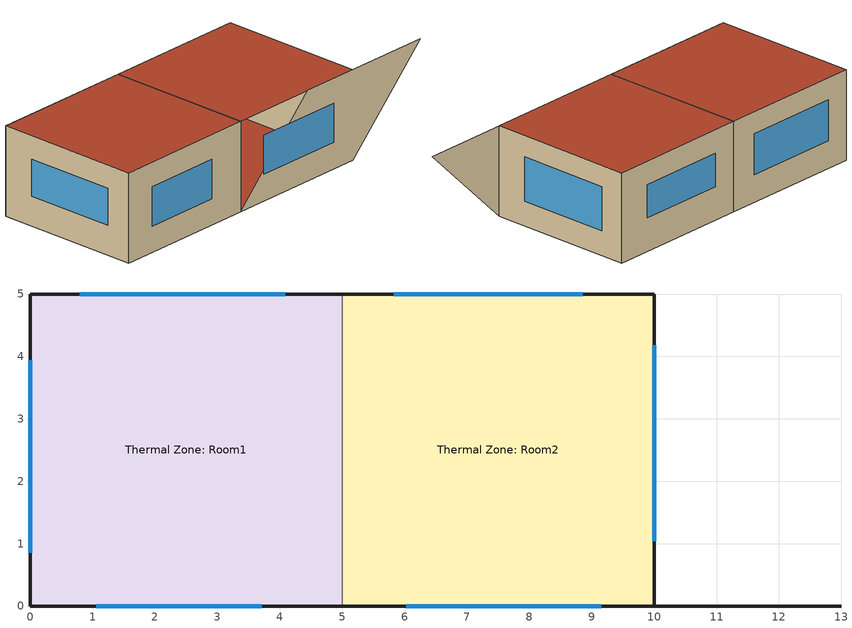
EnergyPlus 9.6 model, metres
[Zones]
Thermal Zone: Room1
 wall outside (ASHRAE 189.1-2009 ExtWall Mass ClimateZone 5): 5,5 0,5 0,0 5,0 z0:3
 wall to Thermal Zone: Room2 (Interior Wall): 5,0 5,5 z0:3
 window (ASHRAE 189.1-2009 ExtWindow ClimateZone 4-5): 1.06,0 3.72,0 z0.88:2.18; 0,3.94 0,0.85 z1:2.22; 4.09,5 0.79,5 z0.92:2.27
 roof outside (ASHRAE 189.1-2009 ExtRoof IEAD ClimateZone 2-5): 5,0 5,5 0,5 0,0 z0; 5,0 5,5 0,5 0,0 z3
Thermal Zone: Room2
 wall outside (ASHRAE 189.1-2009 ExtWall Mass ClimateZone 5): 10,0 10,5 5,5 z0:3; 8,0,3 5,0,0 10,0,0 13,0,3
 window (ASHRAE 189.1-2009 ExtWindow ClimateZone 4-5): 6.03,0 9.15,0 z0.89:2.18; 10,1.04 10,4.18 z0.83:2.29; 8.86,5 5.83,5 z1.12:2.22
 roof outside (ASHRAE 189.1-2009 ExtRoof IEAD ClimateZone 2-5): 10,0 10,5 5,5 5,0 z0; 10,0 10,5 5,5 5,0 z3
[Building]
Building 1
[BUILDING]
NONE: North Axis=0; Terrain=Suburbs; Loads Convergence Tolerance Value=0.04; Temperature Convergence Tolerance Value=0.4; Solar Distribution=FullExterior; Maximum Number of Warmup Days=25; Minimum Number of Warmup Days=6
[Site:Location]
Site 1: Latitude=0; Longitude=0; Time Zone=0; Elevation=0
[Material] Thermal Absorptance=0.9
Name | Roughness | Thickness | Conductivity | Density | Specific Heat | Solar Absorptance | Visible Absorptance
1/2IN Gypsum | Smooth | 0.0127 | 0.16 | 784.9 | 830 | 0.4 | 0.4
1IN Stucco | Smooth | 0.0253 | 0.6918 | 1858 | 837 | 0.92 | 0.92
8IN Concrete HW | MediumRough | 0.2033 | 1.7296 | 2243 | 837 | 0.65 | 0.65
G01a 19mm gypsum board | MediumSmooth | 0.019 | 0.16 | 800 | 1090 | 0.4 | 0.4
Metal Decking | MediumSmooth | 0.0015 | 45.006 | 7680 | 418.4 | 0.6 | 0.6
Roof Insulation [21] | MediumRough | 0.2105 | 0.049 | 265 | 836.8 | 0.7 | 0.7
Roof Membrane | VeryRough | 0.0095 | 0.16 | 1121.29 | 1460 | 0.7 | 0.7
Wall Insulation [40] | MediumRough | 0.0794 | 0.0432 | 91 | 837 | 0.5 | 0.5
[Material:AirGap]
F04 Wall air space resistance: Thermal Resistance=0.15
[WindowMaterial:Glazing]
Theoretical Glass [207]: Optical Data Type=SpectralAverage; Thickness=0.003; Solar Transmittance at Normal Incidence=0.3311; Front Side Solar Reflectance at Normal Incidence=0.6189; Back Side Solar Reflectance at Normal Incidence=0; Visible Transmittance at Normal Incidence=0.44; Front Side Visible Reflectance at Normal Incidence=0.51; Back Side Visible Reflectance at Normal Incidence=0; Infrared Transmittance at Normal Incidence=0; Front Side Infrared Hemispherical Emissivity=0.9; Back Side Infrared Hemispherical Emissivity=0.9; Conductivity=0.0133; Dirt Correction Factor for Solar and Visible Transmittance=1; Solar Diffusing=No
[Construction]
ASHRAE 189.1-2009 ExtRoof IEAD ClimateZone 2-5: Roof Membrane, Roof Insulation [21], Metal Decking
ASHRAE 189.1-2009 ExtWall Mass ClimateZone 5: 1IN Stucco, 8IN Concrete HW, Wall Insulation [40], 1/2IN Gypsum
ASHRAE 189.1-2009 ExtWindow ClimateZone 4-5: Theoretical Glass [207]
Interior Wall: G01a 19mm gypsum board, F04 Wall air space resistance, G01a 19mm gypsum board
[Zone] Multiplier=1; Part of Total Floor Area=Yes
Thermal Zone: Room1; Thermal Zone: Room2
